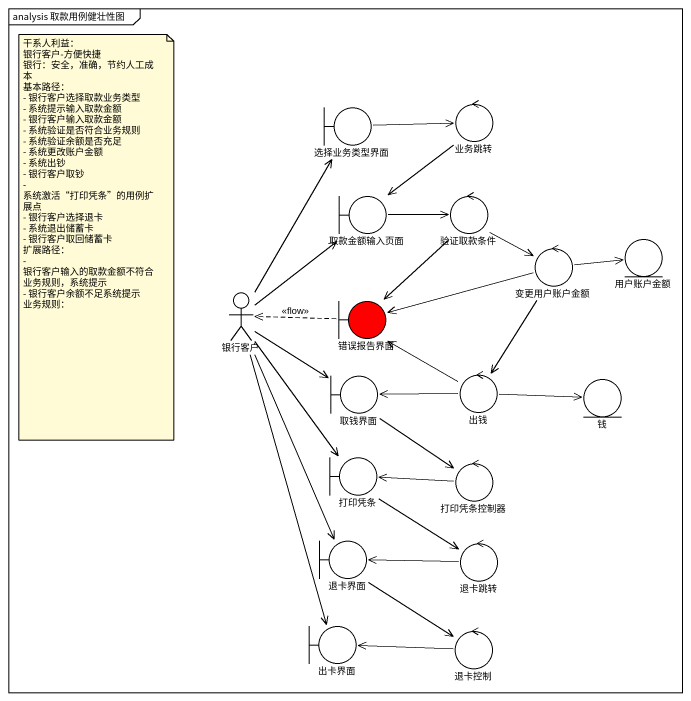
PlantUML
@startuml
mainframe analysis 取款用例健壮性图
boundary 选择业务类型界面
control 业务跳转
boundary 取款金额输入页面
control 验证取款条件
entity 用户账户金额
control 变更用户账户金额
actor 银行客户
boundary 错误报告界面 #FF0000
boundary 取钱界面
control 出钱
entity 钱
boundary 打印凭条
control 打印凭条控制器
boundary 退卡界面
control 退卡跳转
boundary 出卡界面
control 退卡控制
选择业务类型界面 -right-> 业务跳转
业务跳转 --> 取款金额输入页面
取款金额输入页面 -right-> 验证取款条件
验证取款条件 --> 变更用户账户金额
验证取款条件 --> 错误报告界面
变更用户账户金额 -right-> 用户账户金额
变更用户账户金额 -left-> 错误报告界面
变更用户账户金额 --> 出钱
银行客户 -up-> 选择业务类型界面
银行客户 -up-> 取款金额输入页面
银行客户 --> 取钱界面
银行客户 --> 打印凭条
银行客户 --> 退卡界面
银行客户 --> 出卡界面
错误报告界面 .left.> 银行客户 : <<flow>>
取钱界面 --> 打印凭条控制器
出钱 -up-> 错误报告界面
出钱 -left-> 取钱界面
出钱 -right-> 钱
打印凭条 --> 退卡跳转
打印凭条控制器 -left-> 打印凭条
退卡界面 --> 退卡控制
退卡跳转 -left-> 退卡界面
退卡控制 -left-> 出卡界面
note as N1
  干系人利益：
  银行客户-方便快捷
  银行：安全，准确，节约人工成本
  基本路径：
  - 银行客户选择取款业务类型
  - 系统提示输入取款金额
  - 银行客户输入取款金额
  - 系统验证是否符合业务规则
  - 系统验证余额是否充足
  - 系统更改账户金额
  - 系统出钞
  - 银行客户取钞
  - 系统激活“打印凭条”的用例扩展点
  - 银行客户选择退卡
  - 系统退出储蓄卡
  - 银行客户取回储蓄卡
  扩展路径：
  - 银行客户输入的取款金额不符合业务规则，系统提示
  - 银行客户余额不足系统提示
  业务规则：
end note
@enduml
